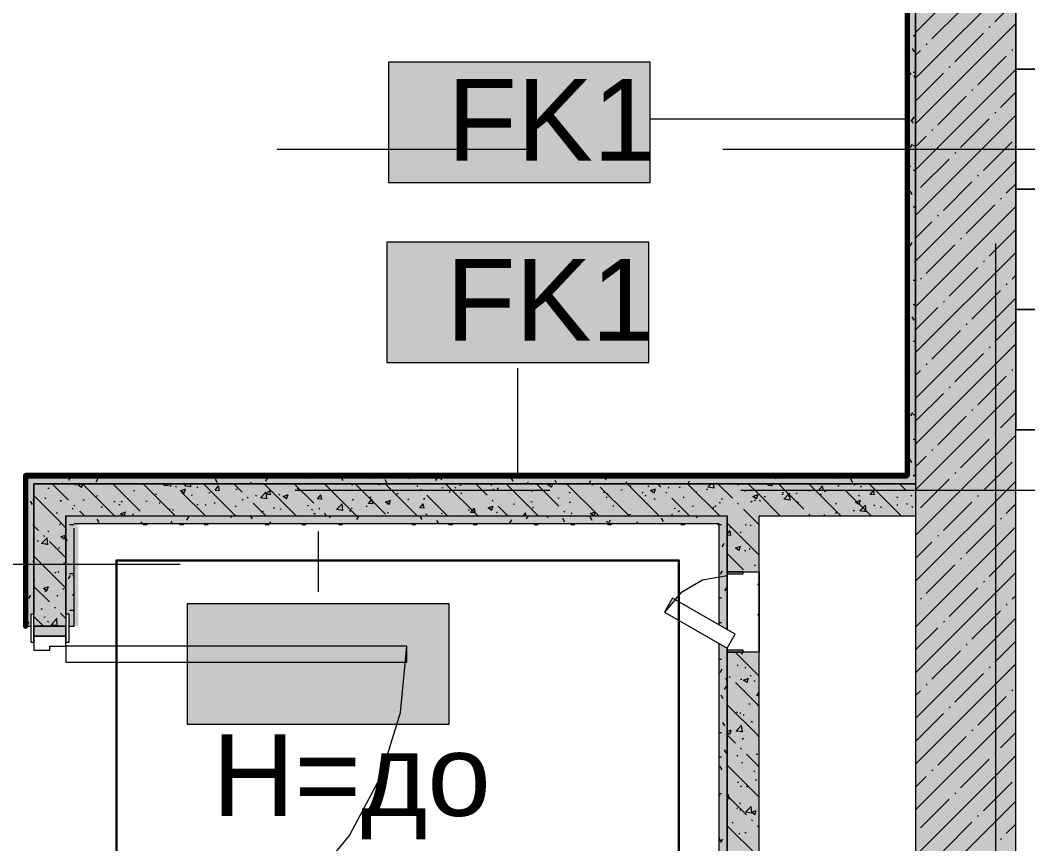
# Model space of a CAD drawing. Header units: millimetres. Extents: x -3817 to 677485, y -22715 to 103890.
# Drawn here: x 414206 to 416718, y 22337 to 24391 of the extents above; entities that cross this region are included whole.
import ezdxf

# ---------------------------------------------------------------- set-up
doc = ezdxf.new("R2010")
doc.units = ezdxf.units.MM
doc.layers.add('PDF _Геометрия', color=7, linetype='Continuous', true_color=0x1d1d1d)
doc.layers.add('PDF _Сплошная заливка', color=7, linetype='Continuous', true_color=0xffffff)
doc.layers.add('PDF _Текст', color=7, linetype='Continuous')
doc.styles.add('PDF GOST-Common', font='arial.ttf')

msp = doc.modelspace()

# ---------------------------------------------------------------- hatches: boundary and pattern name
at = {"layer": 'PDF _Сплошная заливка', "transparency": 33554559}
for points in [[(416418.6, 23254.8), (416438.6, 23254.8), (416438.6, 25019), (416418.6, 25019), (416418.6, 23255.8)], [(416044.9, 23234.8), (416043.9, 23254.8), (414240.4, 23254.8), (414240.4, 23234.8), (415734.5, 23234.8)], [(416438.6, 23234.8), (416438.6, 23254.8), (416044.9, 23254.8), (416044.9, 23234.8), (416380.9, 23234.8)], [(415948.6, 23154.8), (416044.9, 23154.8), (416044.9, 23234.8), (414240.4, 23234.8), (414240.4, 23154.8), (415734.5, 23154.8)], [(415948.6, 23134.8), (415948.6, 23154.8), (414340.4, 23154.8), (414340.4, 23134.8), (415734.5, 23134.8)]]:
    msp.add_hatch(color=256, dxfattribs=at).paths.add_polyline_path(points)
h = msp.add_hatch(color=256, dxfattribs=at)
h.paths.add_polyline_path([(414240.4, 19209), (414240.4, 20369.4), (414232.4, 20369.4), (414232.4, 20399.4), (414220.4, 20399.4), (414220.4, 19209)], flags=0)
h.paths.add_polyline_path([(414220.4, 21349.4), (414232.4, 21349.4), (414232.4, 21379.4), (414240.4, 21379.4), (414239.3, 21899.8), (414232.4, 21899.8), (414232.4, 21929.8), (414220.4, 21929.8), (414220.4, 21379.4)], flags=0)
h.paths.add_polyline_path([(414232.4, 22879.8), (414232.4, 22909.8), (414240.4, 22909.8), (414240.4, 23254.8), (414220.4, 23254.8), (414220.4, 22879.8)], flags=0)
h = msp.add_hatch(color=256, dxfattribs=at)
h.paths.add_polyline_path([(414240.4, 19189), (414320.4, 19189), (414320.4, 20399.4), (414240.4, 20399.4), (414240.4, 19209)], flags=0)
h.paths.add_polyline_path([(414240.4, 21349.4), (414320.4, 21349.4), (414320.4, 21929.8), (414240.4, 21929.8), (414240.4, 21379.4)], flags=0)
h.paths.add_polyline_path([(414320.4, 22879.8), (414320.4, 23154.8), (414240.4, 23154.8), (414240.4, 22879.8)], flags=0)
h = msp.add_hatch(color=256, dxfattribs=at)
h.paths.add_polyline_path([(414320.4, 21609), (414340.4, 21609), (414340.4, 21929.8), (414328.4, 21929.8), (414328.4, 21899.8), (414320.4, 21899.8)], flags=0)
h.paths.add_polyline_path([(414328.4, 22879.8), (414340.4, 22879.8), (414340.4, 23154.8), (414320.4, 23154.8), (414320.4, 22909.8), (414328.4, 22909.8)], flags=0)
h = msp.add_hatch(color=256, dxfattribs=at)
h.paths.add_polyline_path([(415948.6, 21629), (415968.6, 21629), (415968, 22825.2), (415948.6, 22836.4), (415948.6, 21640)], flags=0)
h.paths.add_polyline_path([(415968.6, 22871), (415968.6, 23154.8), (415948.6, 23154.8), (415948.6, 22882.6), (415965, 22873.1)], flags=0)
h = msp.add_hatch(color=256, dxfattribs=at)
h.paths.add_polyline_path([(415968.6, 18078), (416048.6, 18078), (416048.6, 18969), (415968.6, 18969), (415968.6, 18485.2)], flags=0)
h.paths.add_polyline_path([(416044.9, 19189), (416048.6, 19189), (416048.6, 23154.8), (416044.9, 23154.8), (416044.9, 19528.7)], flags=0)
h = msp.add_hatch(color=256, dxfattribs=at)
h.paths.add_polyline_path([(416041.1, 19189), (416044.9, 19189), (416044.9, 22814.8), (415968.6, 22814.8), (415968.6, 19849), (416008.6, 19849), (416008.6, 19844), (415968.6, 19844), (415968.6, 19405.2), (415988.6, 19393.6), (415968.6, 19359), (415968.6, 19354), (416008.6, 19354), (416008.6, 19349), (415968.6, 19349), (415968.6, 19189)], flags=0)
h.paths.add_polyline_path([(415968.6, 23014.8), (416044.9, 23014.8), (416044.9, 23154.8), (415968.6, 23154.8)], flags=0)

# ---------------------------------------------------------------- linework, layer by layer
at = {"layer": 'PDF _Геометрия', "color": 9, "lineweight": 9, "true_color": 0xc0c0c0}
for points in [[(420088.6, 28769), (420088.6, 23319), (420088.6, 23069), (420088.6, 19769), (416688.6, 19769), (416688.6, 28769)], [(416044.9, 23234.8), (414240.4, 23234.8), (414240.4, 23154.8), (414240.4, 23234.8), (416044.9, 23234.8), (416438.6, 23234.8)], [(415968.6, 23154.8), (415968.6, 22871), (415968.6, 23014.8)], [(416048.6, 19189), (416048.6, 23154.8), (416438.6, 23154.8), (416438.6, 19189)]]:
    msp.add_lwpolyline(points, close=True, dxfattribs=at)
at = {"layer": 'PDF _Геометрия', "color": 231, "lineweight": 70, "true_color": 0xff80c0}
msp.add_lwpolyline([(412268.6, 20389), (412269.6, 20389), (412269.6, 20409), (412269.6, 25328), (416037.6, 25328), (416037.6, 24999), (416037.6, 24998), (416417.6, 24998), (416417.6, 23255.8), (416044.9, 23255.8), (414220.4, 23255.8), (414219.4, 23255.8), (414219.4, 22879.8), (414220.4, 22879.8), (414220.4, 23254.8), (416044.9, 23254.8), (416418.6, 23254.8)], dxfattribs=at)
at = {"layer": 'PDF _Геометрия', "color": 231, "lineweight": 9, "true_color": 0xff80c0}
msp.add_lwpolyline([(416418.6, 23254.8), (416418.6, 23255.8), (416418.6, 24998), (416418.6, 24999), (416405.6, 24999), (416058.6, 24999)], dxfattribs=at)
at = {"layer": 'PDF _Геометрия', "color": 7, "lineweight": 9}
for points in [[(416418.6, 24998), (416418.6, 23255.8)], [(416438.6, 23254.8), (416438.6, 25019), (416438.6, 23254.8), (416438.6, 23234.8), (416438.6, 23154.8)], [(416418.1, 24143.8), (415777.2, 24143.8)], [(415447, 23255.3), (415447, 23523)], [(414320.4, 23154.8), (414320.4, 22909.8), (414320.4, 23154.8), (414340.4, 23154.8), (415948.6, 23154.8), (415968.6, 23154.8)], [(414340.4, 23154.8), (415948.6, 23154.8)], [(414948.8, 23116), (414948.8, 22965.1)], [(414605.2, 23033.1), (413873.6, 23033.1)], [(415968.6, 21629), (415968.6, 22814.8), (415968.6, 21629), (415968.6, 21609)]]:
    msp.add_lwpolyline(points, dxfattribs=at)
at = {"layer": 'PDF _Геометрия', "lineweight": 9}
for points in [[(416438.6, 24360.2), (416688.6, 24610.2)], [(416438.6, 24246.1), (416688.6, 24496.1)], [(416636.2, 24386.7), (416688.6, 24439.1)], [(416479.4, 24343.9), (416550.7, 24415.2)], [(416438.6, 24132.1), (416688.6, 24382.1)], [(416622, 24372.5), (416624.3, 24374.8)], [(416536.4, 24286.9), (416607.7, 24358.2)], [(416465.2, 24329.7), (416467.5, 24332.1)], [(416438.6, 24303.2), (416450.9, 24315.4)], [(416593.5, 24229.9), (416664.7, 24301.2)], [(416679, 24315.4), (416681.4, 24317.8)], [(416522.2, 24272.7), (416524.5, 24275)], [(416438.6, 24018), (416688.6, 24268)], [(416438.6, 24189.1), (416507.9, 24258.4)], [(416493.7, 24130.1), (416564.9, 24201.4)], [(416579.2, 24215.6), (416581.6, 24218)], [(416650.5, 24172.9), (416688.6, 24211)], [(416438.6, 23904), (416688.6, 24154)], [(416550.7, 24073.1), (416622, 24144.4)], [(416636.2, 24158.6), (416638.6, 24161)], [(416479.4, 24115.8), (416481.8, 24118.2)], [(416438.6, 24075.1), (416465.2, 24101.6)], [(416607.7, 24016), (416679, 24087.3)], [(416450.9, 23973.3), (416522.2, 24044.6)], [(416536.4, 24058.8), (416538.8, 24061.2)], [(416438.6, 23789.9), (416688.6, 24039.9)], [(416593.5, 24001.8), (416595.8, 24004.2)], [(416507.9, 23916.3), (416579.2, 23987.5)], [(416664.7, 23959), (416688.6, 23982.9)], [(416438.6, 23961), (416439, 23961.4)], [(416650.5, 23944.8), (416652.9, 23947.1)], [(416438.6, 23675.9), (416688.6, 23925.9)], [(416564.9, 23859.2), (416636.2, 23930.5)], [(416493.7, 23902), (416496, 23904.4)], [(416438.6, 23847), (416479.4, 23887.7)], [(416622, 23802.2), (416688.6, 23868.9)], [(416550.7, 23845), (416553.1, 23847.3)], [(416465.2, 23759.4), (416536.4, 23830.7)], [(416438.6, 23561.8), (416688.6, 23811.8)], [(416522.2, 23702.4), (416593.5, 23773.7)], [(416607.7, 23787.9), (416610.1, 23790.3)], [(416450.9, 23745.2), (416453.3, 23747.6)], [(416679, 23745.2), (416688.6, 23754.8)], [(416579.2, 23645.4), (416650.5, 23716.7)], [(416664.7, 23730.9), (416667.1, 23733.3)], [(416438.6, 23447.8), (416688.6, 23697.8)], [(416438.6, 23618.9), (416493.7, 23673.9)], [(416507.9, 23688.2), (416510.3, 23690.5)], [(416636.2, 23588.4), (416688.6, 23640.8)], [(416479.4, 23545.6), (416550.7, 23616.9)], [(416564.9, 23631.1), (416567.3, 23633.5)], [(416438.6, 23333.7), (416688.6, 23583.7)], [(416622, 23574.1), (416624.3, 23576.5)], [(416536.4, 23488.6), (416607.7, 23559.8)], [(416438.6, 23504.8), (416450.9, 23517.1)], [(416465.2, 23531.3), (416467.5, 23533.7)], [(416679, 23517.1), (416681.4, 23519.5)], [(416593.5, 23431.5), (416664.7, 23502.8)], [(416438.6, 23219.7), (416688.6, 23469.7)], [(416522.2, 23474.3), (416524.5, 23476.7)], [(416438.6, 23390.8), (416507.9, 23460.1)], [(416579.2, 23417.3), (416581.6, 23419.7)], [(416493.7, 23331.7), (416564.9, 23403)], [(416650.5, 23374.5), (416688.6, 23412.7)], [(416438.6, 23105.6), (416688.6, 23355.6)], [(416550.7, 23274.7), (416622, 23346)], [(416636.2, 23360.3), (416638.6, 23362.6)], [(416479.4, 23317.5), (416481.8, 23319.9)], [(416438.6, 23276.7), (416465.2, 23303.2)], [(416607.7, 23217.7), (416679, 23289)], [(416438.6, 22991.6), (416688.6, 23241.6)], [(416450.9, 23174.9), (416522.2, 23246.2)], [(416536.4, 23260.5), (416538.8, 23262.8)], [(416507.9, 23117.9), (416579.2, 23189.2)], [(416593.5, 23203.4), (416595.8, 23205.8)], [(416664.7, 23160.7), (416688.6, 23184.6)], [(416438.6, 23162.7), (416439, 23163)], [(416650.5, 23146.4), (416652.9, 23148.8)], [(416438.6, 22877.5), (416688.6, 23127.5)], [(416564.9, 23060.9), (416636.2, 23132.2)], [(416438.6, 23048.6), (416479.4, 23089.4)], [(416493.7, 23103.7), (416496, 23106)], [(416622, 23003.9), (416688.6, 23070.5)], [(416550.7, 23046.6), (416553.1, 23049)], [(416438.6, 22763.5), (416688.6, 23013.5)], [(416465.2, 22961.1), (416536.4, 23032.4)], [(416607.7, 22989.6), (416610.1, 22992)], [(416522.2, 22904.1), (416593.5, 22975.3)], [(416450.9, 22946.8), (416453.3, 22949.2)], [(416679, 22946.8), (416688.6, 22956.5)], [(416579.2, 22847), (416650.5, 22918.3)], [(416664.7, 22932.6), (416667.1, 22934.9)], [(416438.6, 22649.5), (416688.6, 22899.5)], [(416507.9, 22889.8), (416510.3, 22892.2)], [(416438.6, 22820.5), (416493.7, 22875.6)], [(416636.2, 22790), (416688.6, 22842.4)], [(416479.4, 22747.2), (416550.7, 22818.5)], [(416564.9, 22832.8), (416567.3, 22835.2)], [(416438.6, 22535.4), (416688.6, 22785.4)], [(416536.4, 22690.2), (416607.7, 22761.5)], [(416622, 22775.8), (416624.3, 22778.1)], [(416438.6, 22706.5), (416450.9, 22718.7)], [(416465.2, 22733), (416467.5, 22735.4)], [(416679, 22718.7), (416681.4, 22721.1)], [(416593.5, 22633.2), (416664.7, 22704.5)], [(416438.6, 22421.4), (416688.6, 22671.4)], [(416438.6, 22592.4), (416507.9, 22661.7)], [(416522.2, 22676), (416524.5, 22678.3)], [(416579.2, 22618.9), (416581.6, 22621.3)], [(416650.5, 22576.2), (416688.6, 22614.3)], [(416493.7, 22533.4), (416564.9, 22604.7)], [(416636.2, 22561.9), (416638.6, 22564.3)], [(416438.6, 22307.3), (416688.6, 22557.3)], [(416550.7, 22476.4), (416622, 22547.7)], [(416479.4, 22519.1), (416481.8, 22521.5)], [(416438.6, 22478.4), (416465.2, 22504.9)], [(416607.7, 22419.4), (416679, 22490.6)], [(416536.4, 22462.1), (416538.8, 22464.5)], [(416438.6, 22193.3), (416688.6, 22443.3)], [(416450.9, 22376.6), (416522.2, 22447.9)], [(416507.9, 22319.6), (416579.2, 22390.8)], [(416593.5, 22405.1), (416595.8, 22407.5)], [(416664.7, 22362.3), (416688.6, 22386.2)], [(416438.6, 22364.3), (416439, 22364.7)], [(416650.5, 22348.1), (416652.9, 22350.4)]]:
    msp.add_lwpolyline(points, dxfattribs=at)
at = {"layer": 'PDF _Геометрия', "color": 253, "lineweight": 9, "true_color": 0xaaaaaa}
for points in [[(416688.6, 24569), (416688.6, 24269), (416688.6, 23969), (416763.6, 23969), (416688.6, 23969), (416688.6, 23669), (416688.6, 23369), (416763.6, 23369), (416688.6, 23369)], [(414846.5, 24069), (415481.5, 24069)], [(415957.7, 24069), (418018.6, 24069), (420518.6, 24069)], [(416638.6, 19067.2), (416638.6, 21334.1), (416638.6, 23834.1)], [(414891.5, 23219), (415526.5, 23219)], [(416002.7, 23219), (417590.2, 23219)], [(415968.6, 23004.8), (415907.1, 22994), (415852.9, 22962.7), (415812.8, 22914.8)], [(414320.4, 21979.8), (414486.2, 21996.2), (414645.6, 22044.5), (414792.6, 22123.1), (414921.4, 22228.8), (415027.1, 22357.6), (415105.6, 22504.6), (415154, 22664), (415170.4, 22829.8)]]:
    msp.add_lwpolyline(points, dxfattribs=at)
at = {"layer": 'PDF _Геометрия', "color": 253, "lineweight": 9, "true_color": 0x9b9b9b}
for points in [[(416432.6, 24352.3), (416438.6, 24352.3)], [(416435.9, 24311.5), (416430.9, 24320.2)], [(416426.9, 24259.5), (416421.8, 24250.8)], [(416432.6, 24260.8), (416438.6, 24260.8)], [(416438.6, 24245.9), (416435, 24252.2)], [(416434, 24149.9), (416428.9, 24141.2)], [(416432.9, 24133.8), (416427.9, 24142.5)], [(416421.8, 24092.2), (416418.6, 24097.6)], [(416429.9, 24081.8), (416424.8, 24073.1)], [(416432.6, 24078), (416438.6, 24078)], [(416425.9, 24024.2), (416420.8, 24032.9)], [(416438.6, 24036.1), (416436, 24031.5)], [(416432.6, 24017), (416438.6, 24017)], [(416429.9, 23956.1), (416424.9, 23964.8)], [(416432.6, 23925.6), (416438.6, 23925.6)], [(416418.8, 23914.5), (416418.6, 23914.7)], [(416428.8, 23836.1), (416423.7, 23827.4)], [(416438.6, 23792.2), (416434.9, 23785.8)], [(416432.6, 23742.7), (416438.6, 23742.7)], [(416432.6, 23681.7), (416438.6, 23681.7)], [(416435.1, 23642.4), (416430.1, 23651.1)], [(416432.6, 23590.3), (416438.6, 23590.3)], [(416423.6, 23522.3), (416418.6, 23513.7)], [(416438.6, 23514.3), (416438.3, 23515)], [(416419.5, 23454.3), (416418.6, 23452.8)], [(416421, 23423), (416418.6, 23427.1)], [(416430.7, 23412.7), (416425.6, 23404)], [(416432.6, 23407.4), (416438.6, 23407.4)], [(416432.6, 23346.4), (416438.6, 23346.4)], [(416429.1, 23287), (416424.1, 23295.7)], [(414232.8, 23250.7), (414230.4, 23254.8)], [(414331.7, 23251.9), (414326.7, 23243.2)], [(414329.5, 23255), (414339.6, 23255)], [(414399.7, 23247.8), (414394.7, 23239.1)], [(414421, 23255), (414431, 23255)], [(414481.9, 23255), (414492, 23255)], [(414615, 23254.8), (414614.1, 23253.2)], [(414634.3, 23255), (414644.4, 23255)], [(414656.2, 23248.8), (414652.7, 23254.8)], [(414697.8, 23237.7), (414692.8, 23246.4)], [(414725.8, 23255), (414735.8, 23255)], [(414817.2, 23255), (414827.3, 23255)], [(414823.2, 23249.7), (414818.2, 23241)], [(414861.3, 23254.8), (414859.8, 23252.1)], [(414931.7, 23254.8), (414927.8, 23248.1)], [(414970, 23254), (414969.5, 23254.8)], [(415000.1, 23255), (415010.1, 23255)], [(415011.6, 23242.8), (415006.6, 23251.5)], [(415079.6, 23246.9), (415075.1, 23254.8)], [(415091.5, 23255), (415101.6, 23255)], [(415121.3, 23235.8), (415116.2, 23244.5)], [(415152.5, 23255), (415162.5, 23255)], [(415178.1, 23254.8), (415173.6, 23247)], [(415246.6, 23251.6), (415241.6, 23242.9)], [(415257.3, 23243.9), (415252.3, 23252.6)], [(415304.9, 23255), (415314.9, 23255)], [(415396.3, 23255), (415406.4, 23255)], [(415435, 23240.9), (415430, 23249.7)], [(415487.8, 23255), (415497.8, 23255)], [(415544.2, 23234.8), (415539.7, 23242.6)], [(415628.4, 23242.3), (415624.1, 23234.8)], [(415670.1, 23253.5), (415665, 23244.8)], [(415670.6, 23255), (415680.7, 23255)], [(415720.1, 23234.8), (415717.4, 23239.6)], [(415762.1, 23255), (415772.1, 23255)], [(415776.4, 23254.8), (415774.7, 23251.8)], [(415816.8, 23250.2), (415814.2, 23254.8)], [(415823, 23255), (415833.1, 23255)], [(415874.2, 23241.2), (415870.5, 23234.8)], [(415975.4, 23255), (415985.5, 23255)], [(416022.8, 23254.8), (416020.4, 23250.8)], [(416066.9, 23255), (416076.9, 23255)], [(416093.2, 23254.8), (416088.5, 23246.7)], [(416158.3, 23255), (416168.4, 23255)], [(416240.3, 23248.3), (416236.5, 23254.8)], [(416281.9, 23237.1), (416276.9, 23245.9)], [(416341.2, 23255), (416351.3, 23255)], [(414312.3, 23234.8), (414311, 23237.1)], [(414781.5, 23238.5), (414779.4, 23234.8)], [(415027.3, 23237.4), (415025.8, 23234.8)], [(415473.8, 23234.8), (415471.6, 23238.5)], [(415896.1, 23234.8), (415895.1, 23236.6)], [(415942.2, 23237.1), (415940.9, 23234.8)], [(416187.9, 23236.1), (416187.2, 23234.8)], [(414236.8, 23182.7), (414231.8, 23191.4)], [(414238.1, 23194), (414240.4, 23194)], [(414225.7, 23141), (414220.7, 23149.8)], [(414403.4, 23138.1), (414398.4, 23146.8)], [(414510.8, 23134.8), (414508, 23139.7)], [(414584.5, 23141.1), (414580.9, 23134.8)], [(414626.2, 23152.3), (414621.1, 23143.6)], [(414662.8, 23154.8), (414662.8, 23154.7)], [(414733.2, 23154.8), (414730.8, 23150.6)], [(414785.2, 23147.3), (414780.8, 23154.8)], [(414830.3, 23140), (414827.3, 23134.8)], [(414979.6, 23154.8), (414976.5, 23149.5)], [(415049.6, 23154.2), (415044.6, 23145.5)], [(415099, 23152.5), (415097.6, 23154.8)], [(415208.6, 23145.4), (415203.6, 23154.1)], [(415249.9, 23134.8), (415245.2, 23143)], [(415344.7, 23153.6), (415344, 23154.8)], [(415431.4, 23144.9), (415426.4, 23136.2)], [(415472.3, 23154.8), (415468, 23147.4)], [(415522.4, 23150.6), (415519.9, 23154.8)], [(415564, 23139.4), (415559, 23148.1)], [(415577.9, 23154.8), (415577.7, 23154.4)], [(415632.1, 23143.5), (415627, 23152.2)], [(415672.3, 23134.8), (415668.7, 23141.1)], [(415677.1, 23143.8), (415672.1, 23135.1)], [(415745.2, 23139.7), (415742.3, 23134.8)], [(415809.8, 23140.5), (415804.7, 23149.2)], [(415824.3, 23154.8), (415823.4, 23153.3)], [(415894.7, 23154.8), (415891.4, 23149.2)], [(414238.1, 23133.1), (414240.4, 23133.1)], [(414329.5, 23133.1), (414339.6, 23133.1)], [(414440.4, 23134.8), (414440, 23135.6)], [(414512.4, 23133.1), (414522.5, 23133.1)], [(414603.8, 23133.1), (414613.9, 23133.1)], [(414664.8, 23133.1), (414674.9, 23133.1)], [(414686.8, 23134.8), (414685.7, 23136.7)], [(414817.2, 23133.1), (414827.3, 23133.1)], [(414898.3, 23135.9), (414897.7, 23134.8)], [(414908.6, 23133.1), (414918.7, 23133.1)], [(415000.1, 23133.1), (415010.1, 23133.1)], [(415144, 23134.8), (415144, 23134.8)], [(415183, 23133.1), (415193, 23133.1)], [(415274.4, 23133.1), (415284.5, 23133.1)], [(415335.4, 23133.1), (415345.4, 23133.1)], [(415487.8, 23133.1), (415497.8, 23133.1)], [(415579.2, 23133.1), (415589.3, 23133.1)], [(415670.6, 23133.1), (415680.7, 23133.1)], [(415853.5, 23133.1), (415863.6, 23133.1)], [(415945, 23133.1), (415948.6, 23133.1), (415955, 23133.1)], [(414324.2, 23092.3), (414320.4, 23099)], [(414225, 23067.1), (414220.4, 23059)], [(415949.9, 23080.7), (415948.6, 23082.9)], [(415960.4, 23085.8), (415955.4, 23077.1)], [(414238.1, 23041.6), (414240.4, 23041.6)], [(415956.3, 23017.8), (415951.3, 23009.1)], [(414330.6, 23006.1), (414325.6, 22997.4)], [(414329.5, 23011.2), (414339.6, 23011.2)], [(414340.4, 23003.4), (414338.5, 23006.6)], [(414222.7, 22963.3), (414220.4, 22967.4)], [(415967.5, 22976.2), (415962.5, 22967.5)], [(414232.1, 22957.4), (414227.1, 22948.7)], [(414340.4, 22962), (414336.7, 22955.8)], [(415948.6, 22950.2), (415955, 22950.2)], [(414329.5, 22919.7), (414339.6, 22919.7)], [(415968.6, 22926.3), (415968.3, 22926.9)], [(414228, 22889.4), (414223, 22880.7)], [(415948.6, 22889.2), (415955, 22889.2)], [(415948.6, 22797.8), (415955, 22797.8)], [(415955.2, 22772.1), (415950.2, 22763.4)], [(415968.6, 22743.4), (415965.3, 22749.2)], [(415966.4, 22730.4), (415961.4, 22721.7)], [(415959.2, 22698.9), (415954.2, 22707.6)], [(415963.3, 22630.8), (415958.2, 22639.5)], [(415948.6, 22614.9), (415955, 22614.9)], [(415967.3, 22562.8), (415962.3, 22571.5)], [(415948.6, 22554), (415955, 22554)], [(415956.2, 22521.2), (415951.2, 22529.9)], [(415948.6, 22462.5), (415955, 22462.5)], [(415950.1, 22458.3), (415948.6, 22455.8)], [(415949.1, 22411.5), (415948.6, 22412.3)], [(415953.2, 22343.5), (415948.6, 22351.4)], [(415957.1, 22348.6), (415952.1, 22339.9)]]:
    msp.add_lwpolyline(points, dxfattribs=at)
at = {"layer": 'PDF _Геометрия', "color": 7, "lineweight": 9}
for points in [[(415777.2, 24285.7), (415124.1, 24285.7), (415124.1, 23985.7), (415777.2, 23985.7)], [(415773.6, 23836.9), (415120.5, 23836.9), (415120.5, 23536.9), (415773.6, 23536.9)], [(414240.4, 23154.8), (414240.4, 22909.8)], [(415275.4, 22935), (414622.2, 22935), (414622.2, 22635), (415275.4, 22635)]]:
    msp.add_lwpolyline(points, close=True, dxfattribs=at)
at = {"layer": 'PDF _Геометрия', "color": 253, "lineweight": 9, "true_color": 0xaaaaaa}
for points in [[(416763.6, 24269), (416688.6, 24269)], [(416763.6, 23669), (416688.6, 23669)]]:
    msp.add_lwpolyline(points, close=True, dxfattribs=at)
at = {"layer": 'PDF _Геометрия', "color": 9, "lineweight": 9, "true_color": 0xc0c0c0}
for points in [[(416418.6, 23254.8), (416044.9, 23254.8), (414240.4, 23254.8), (414220.4, 23254.8), (414220.4, 22879.8), (414232.4, 22879.8)], [(414328.4, 22879.8), (414340.4, 22879.8), (414340.4, 23123.8)], [(415948.6, 22882.6), (415948.6, 23134.8), (414340.4, 23134.8)], [(415968.6, 23014.8), (416044.9, 23014.8)], [(416048.6, 23014.8), (416048.6, 22814.8)], [(414240.4, 22879.8), (414320.4, 22879.8)], [(415948.6, 21640), (415948.6, 22836.4)], [(416044.9, 22814.8), (415968.6, 22814.8), (415968.6, 22824.8), (415968.6, 22814.8)]]:
    msp.add_lwpolyline(points, dxfattribs=at)
at = {"layer": 'PDF _Геометрия', "color": 253, "lineweight": 9, "true_color": 0x9b9b9b}
msp.add_lwpolyline([(416438.6, 23255), (416432.6, 23255)], close=True, dxfattribs=at)
at = {"layer": 'PDF _Геометрия', "color": 252, "lineweight": 9, "true_color": 0x878787}
for points in [[(414275.1, 23223.5), (414278.5, 23223.9)], [(414327.1, 23193.9), (414286.2, 23234.8)], [(414342.5, 23232.3), (414345.8, 23232.8)], [(414359.4, 23225.6), (414350.6, 23231.5), (414359.2, 23234.8)], [(414359.4, 23225.5), (414362.6, 23234.8)], [(414441.6, 23154.8), (414361.6, 23234.8)], [(414505.7, 23166.3), (414437.1, 23234.8)], [(414488.5, 23216.5), (414491.1, 23218.6)], [(414592.5, 23154.8), (414512.5, 23234.8)], [(414575.3, 23229.4), (414564.7, 23230.4), (414568.5, 23234.8)], [(414575.4, 23229.4), (414574.4, 23234.8)], [(414579.7, 23229), (414582.4, 23231.1)], [(414596.2, 23226.6), (414593.7, 23229.2)], [(414615, 23211.3), (414606.1, 23217.3), (414618.6, 23222.1)], [(414668, 23154.8), (414608.8, 23214.1)], [(414615, 23211.2), (414618.6, 23222)], [(414631.4, 23227), (414615.6, 23229.5), (414620.7, 23234.8)], [(414631.4, 23227), (414630.5, 23234.8)], [(414647, 23227.4), (414649.5, 23225.1)], [(414743.4, 23154.8), (414663.4, 23234.8)], [(414692.3, 23219.2), (414700.8, 23229.4)], [(414692.3, 23219.2), (414702.9, 23218.3)], [(414702.9, 23218.2), (414700.8, 23229.4)], [(414759.6, 23214.1), (414738.8, 23234.8)], [(414744, 23221.2), (414747.3, 23221.7)], [(414821.1, 23197.6), (414805.3, 23200), (414819.2, 23214.5)], [(414894.2, 23154.8), (414814.2, 23234.8)], [(414821.2, 23197.5), (414819.2, 23214.4)], [(414830.4, 23207.1), (414819.8, 23208.1), (414828.4, 23218.3)], [(414830.4, 23207.1), (414828.4, 23218.2)], [(414938.2, 23186.4), (414889.7, 23234.8)], [(414897, 23223.9), (414899.4, 23221.7)], [(414940.8, 23218.5), (414943.5, 23220.5)], [(415045.1, 23154.8), (414965.1, 23234.8)], [(415033.2, 23231.8), (415035.8, 23233.8)], [(415116.7, 23158.7), (415041.2, 23234.2)], [(415099.9, 23234.2), (415102.7, 23232.4)], [(415196, 23154.8), (415116, 23234.8)], [(415192.1, 23234.2), (415191.5, 23234.8)], [(415194.8, 23230.2), (415197.6, 23228.4)], [(415207.2, 23219.1), (415204.7, 23221.6)], [(415257.8, 23224.9), (415261.1, 23225.3)], [(415346.8, 23154.8), (415266.8, 23234.8)], [(415275.9, 23215.1), (415278.4, 23212.9)], [(415289.7, 23226.2), (415292.5, 23224.4)], [(415302.3, 23230.8), (415305.6, 23231.2)], [(415370.6, 23206.5), (415342.3, 23234.8)], [(415379.6, 23232.9), (415382.1, 23230.6)], [(415384.6, 23222.2), (415387.4, 23220.4)], [(415395.8, 23222.4), (415398.4, 23224.4)], [(415497.7, 23154.8), (415417.7, 23234.8)], [(415479.5, 23218.2), (415482.4, 23216.4)], [(415485.6, 23233.7), (415487, 23234.8)], [(415549.2, 23178.9), (415493.2, 23234.8)], [(415530.9, 23225.9), (415522.1, 23231.9), (415529.7, 23234.8)], [(415530.9, 23225.9), (415533.9, 23234.8)], [(415648.6, 23154.8), (415568.6, 23234.8)], [(415574.4, 23214.2), (415577.3, 23212.4)], [(415631.9, 23234.1), (415634.7, 23232.3)], [(415724.1, 23154.8), (415652.3, 23226.6)], [(415659.3, 23213.8), (415662.6, 23214.2)], [(415703.8, 23219.6), (415707.1, 23220.1)], [(415799.4, 23154.8), (415719.4, 23234.8)], [(415726.8, 23230.1), (415729.6, 23228.3)], [(415756.8, 23211.8), (415759.5, 23213.8)], [(415771.1, 23228.5), (415774.5, 23228.9)], [(415786.4, 23211.7), (415777.6, 23217.7), (415790, 23222.4)], [(415786.4, 23211.6), (415790, 23222.4)], [(415803.1, 23226.6), (415794.9, 23234.8)], [(415818.2, 23211.5), (415815.7, 23214.1)], [(415821.7, 23226), (415824.5, 23224.2)], [(415849.2, 23225.1), (415851.9, 23227.2)], [(415950.3, 23154.8), (415870.3, 23234.8)], [(415890.7, 23215.8), (415893.2, 23213.6)], [(415916.6, 23222), (415919.4, 23220.2)], [(415936.1, 23223.6), (415920.3, 23226.1), (415928.7, 23234.8)], [(415936.1, 23223.6), (415934.8, 23234.8)], [(415981.7, 23199), (415945.8, 23234.8)], [(415994.4, 23233.6), (415996.9, 23231.4)], [(416011.5, 23218), (416014.3, 23216.2)], [(416101.2, 23154.8), (416044.9, 23211.2), (416021.2, 23234.8)], [(416081, 23229.3), (416070.4, 23230.2), (416074.3, 23234.8)], [(416081, 23229.2), (416080, 23234.8)], [(416160.2, 23171.3), (416096.7, 23234.8)], [(416106.4, 23214), (416109.3, 23212.2)], [(416252, 23154.8), (416172, 23234.8)], [(416172.6, 23217.4), (416176, 23217.8)], [(416208.6, 23218.1), (416197.9, 23219.1), (416206.5, 23229.3)], [(416208.6, 23218.1), (416206.5, 23229.2)], [(416211.8, 23215.7), (416214.4, 23217.7)], [(416244.4, 23230.2), (416246.9, 23227.9)], [(416250.7, 23231.7), (416248.2, 23234.2)], [(416327.5, 23154.8), (416263.3, 23219.1)], [(416284.9, 23232.2), (416288.2, 23232.6)], [(416301.6, 23227.1), (416304.2, 23229.1)], [(416402.9, 23154.8), (416322.9, 23234.8)], [(416336.1, 23207), (416325.5, 23207.9), (416334, 23218.1)], [(416336.1, 23206.9), (416334, 23218.1)], [(416414.1, 23219.1), (416398.4, 23234.8)], [(414320.4, 23125.2), (414290.8, 23154.8), (414240.4, 23205.2)], [(414267.7, 23199.8), (414270.5, 23198)], [(414306.3, 23191.8), (414309, 23193.8)], [(414362.6, 23195.8), (414365.4, 23194)], [(414396.1, 23203.2), (414398.8, 23205.2)], [(414439.6, 23191.8), (414442.1, 23189.5)], [(414457.5, 23191.8), (414460.4, 23190)], [(414519.8, 23191.7), (414523.2, 23192.1)], [(414543.3, 23209.6), (414545.8, 23207.3)], [(414632.1, 23206.5), (414635.5, 23206.9)], [(414676.6, 23212.4), (414680, 23212.8)], [(414689.6, 23188.3), (414692.1, 23186.1)], [(414759.7, 23194.6), (414762.4, 23196.6)], [(414774.7, 23199), (414772.2, 23201.5)], [(414793.3, 23206.1), (414795.7, 23203.9)], [(414851, 23207.1), (414853.7, 23209.1)], [(414870.5, 23197.1), (414861.6, 23203), (414874.1, 23207.8)], [(414870.5, 23197), (414874.1, 23207.8)], [(414957.9, 23196), (414947.3, 23196.9), (414955.9, 23207.1)], [(414958, 23195.9), (414955.9, 23207)], [(415033.6, 23195.4), (415037, 23195.8)], [(415085.5, 23184.8), (415074.8, 23185.7), (415083.4, 23196)], [(415078.2, 23201.2), (415081.5, 23201.7)], [(415085.5, 23184.7), (415083.4, 23195.9)], [(415126, 23182.8), (415117.2, 23188.8), (415129.6, 23193.6)], [(415126, 23182.8), (415129.6, 23193.5)], [(415145.5, 23210.1), (415148.8, 23210.5)], [(415172.3, 23197.3), (415174.7, 23195.1)], [(415212.1, 23196.5), (415214.8, 23198.5)], [(415271.5, 23154.8), (415219.8, 23206.5)], [(415304.5, 23209.8), (415307.1, 23211.9)], [(415385.7, 23191.4), (415383.2, 23193.9)], [(415479.7, 23190.1), (415483, 23190.6)], [(415547, 23199), (415550.3, 23199.4)], [(415575.7, 23187.9), (415578.4, 23189.9)], [(415667, 23200.4), (415669.7, 23202.4)], [(415669.4, 23210.2), (415672.2, 23208.4)], [(415764.3, 23206.2), (415767.1, 23204.4)], [(415787.1, 23198), (415789.5, 23195.8)], [(415874.9, 23154.8), (415830.8, 23199)], [(415859.2, 23202.2), (415862, 23200.4)], [(415954.1, 23198.2), (415956.9, 23196.4)], [(416028.1, 23189.8), (416030.8, 23191.9)], [(416042, 23197.5), (416033.1, 23203.4), (416044.9, 23207.9), (416045.6, 23208.2)], [(416037, 23194.6), (416039.5, 23192.3)], [(416042, 23197.4), (416044.9, 23206), (416045.6, 23208.1)], [(416049, 23194.1), (416051.8, 23192.3)], [(416060.8, 23202.7), (416064.1, 23203.1)], [(416105.3, 23208.5), (416108.6, 23209)], [(416125.9, 23194.2), (416110, 23196.7), (416123.9, 23211.1)], [(416120.5, 23203.2), (416123.1, 23205.2)], [(416125.9, 23194.2), (416123.9, 23211)], [(416140.7, 23212.4), (416143.2, 23210.1)], [(416143.9, 23190.1), (416146.8, 23188.3)], [(416201.3, 23210), (416204.2, 23208.2)], [(416297.5, 23183.2), (416288.6, 23189.2), (416301.1, 23194)], [(416296.3, 23206), (416299.1, 23204.2)], [(416297.5, 23183.2), (416301.1, 23193.9)], [(416391.2, 23202), (416394, 23200.2)], [(416429.2, 23204), (416426.7, 23206.5)], [(414335.9, 23174), (414338.4, 23171.7)], [(414342.2, 23178.9), (414339.7, 23181.4)], [(414366.2, 23154.8), (414354.8, 23166.3)], [(414408, 23177), (414411.3, 23177.4)], [(414452.5, 23182.8), (414455.8, 23183.3)], [(414464.3, 23154.8), (414456.7, 23159.9), (414469.2, 23164.7)], [(414465.9, 23154.8), (414469.2, 23164.6)], [(414552.4, 23187.8), (414555.3, 23186)], [(414577.6, 23169.8), (414580.2, 23171.9)], [(414585.9, 23170.5), (414588.4, 23168.3)], [(414647.4, 23183.8), (414650.2, 23182)], [(414667.4, 23181.2), (414670.1, 23183.3)], [(414742.3, 23179.8), (414745.1, 23178)], [(414818.8, 23154.8), (414787.3, 23186.4)], [(414809.5, 23165.9), (414812.8, 23166.3)], [(414837.2, 23175.8), (414840, 23174)], [(414854, 23171.7), (414857.3, 23172.2)], [(414921.4, 23180.6), (414924.7, 23181)], [(414932.1, 23171.8), (414934.9, 23170)], [(414953.2, 23171.3), (414950.7, 23173.8)], [(415010.9, 23168.2), (414995.1, 23170.6), (415008.9, 23185)], [(415010.9, 23168.1), (415008.9, 23185)], [(415027, 23167.8), (415029.8, 23166)], [(415031, 23172.6), (415033.7, 23174.6)], [(415068.6, 23179.5), (415071, 23177.3)], [(415121.9, 23163.7), (415124.8, 23161.9)], [(415122.3, 23185.1), (415125, 23187.2)], [(415213, 23173.7), (415202.4, 23174.6), (415210.9, 23184.8)], [(415213, 23173.6), (415211, 23184.7)], [(415322.9, 23169.5), (415326.2, 23169.9)], [(415340.5, 23162.5), (415329.9, 23163.4), (415338.5, 23173.6)], [(415340.5, 23162.4), (415338.5, 23173.6)], [(415381.5, 23168.6), (415372.7, 23174.6), (415385.1, 23179.3)], [(415381.5, 23168.5), (415385.1, 23179.3)], [(415393.6, 23163.2), (415396.3, 23165.2)], [(415422.3, 23154.8), (415398.3, 23178.9)], [(415435.1, 23184.3), (415438.5, 23184.7)], [(415483.4, 23174.6), (415486.1, 23176.6)], [(415564.3, 23163.8), (415561.7, 23166.3)], [(415636.3, 23154.8), (415628.2, 23160.3), (415640.6, 23165.1)], [(415637.2, 23154.8), (415640.7, 23165)], [(415683.4, 23180.2), (415685.8, 23178)], [(415836.6, 23173.2), (415840, 23173.6)], [(415847, 23165.9), (415849.7, 23168)], [(415881.2, 23179), (415884.5, 23179.5)], [(415933.3, 23176.8), (415935.8, 23174.5)], [(415938.3, 23178.4), (415941, 23180.5)], [(415948.5, 23187.9), (415951.8, 23188.3)], [(415996.7, 23183.9), (415994.2, 23186.4)], [(416048.6, 23132), (416044.9, 23135.8), (416025.8, 23154.8), (416009.3, 23171.3)], [(416238.8, 23186.1), (416241.7, 23184.3)], [(416282.7, 23167.9), (416286, 23168.4)], [(416299.4, 23167.9), (416302.1, 23169.9)], [(416315.6, 23164.8), (416299.8, 23167.2), (416313.6, 23181.7)], [(416312.3, 23168), (416314.8, 23165.7)], [(416315.6, 23164.7), (416313.7, 23181.6)], [(416333.7, 23182.1), (416336.6, 23180.3)], [(416350, 23176.8), (416353.3, 23177.2)], [(416391.8, 23181.2), (416394.4, 23183.2)], [(416416, 23185.8), (416418.5, 23183.5)], [(416428.7, 23178.1), (416431.5, 23176.3)], [(414295.7, 23162.2), (414299, 23162.6)], [(414486.3, 23157.3), (414489, 23159.4)], [(414938.7, 23159.3), (414941.3, 23161.3)], [(414964.9, 23161.7), (414967.3, 23159.5)], [(414969.7, 23154.8), (414965.8, 23158.7)], [(415197.9, 23154.8), (415198.7, 23155.6)], [(415198.8, 23154.8), (415198.7, 23155.6)], [(415211.6, 23154.8), (415214.3, 23155.2)], [(415216.8, 23159.7), (415219.7, 23157.9)], [(415255.5, 23160.6), (415258.8, 23161.1)], [(415311.8, 23155.7), (415313.1, 23154.8)], [(415459.6, 23154.8), (415466, 23162.5)], [(415467.4, 23154.8), (415466, 23162.4)], [(415579.7, 23162.4), (415582.1, 23160.2)], [(415724.4, 23158.4), (415727.7, 23158.8)], [(415829.7, 23159), (415832.1, 23156.7)], [(416175.3, 23156.2), (416172.8, 23158.7)], [(416209.6, 23156.5), (416212.3, 23158.5)], [(416238.2, 23162.1), (416241.5, 23162.5)], [(414251.7, 23118.5), (414240.4, 23129.9)], [(414274.8, 23117.1), (414277.3, 23114.9)], [(414304.1, 23132.6), (414306.8, 23134.7)], [(416048.6, 23056.5), (416044.9, 23060.3), (415968.6, 23136.5)], [(415968.6, 23108.9), (415976.1, 23117.9)], [(415976.1, 23127.7), (415979, 23125.9)], [(415978.2, 23106.6), (415976.1, 23117.8)], [(416001.2, 23114.6), (416003.7, 23112.3)], [(416014, 23132.5), (416017.3, 23133)], [(416026, 23130.6), (416028.6, 23132.7)], [(414248.9, 23092.1), (414252.3, 23092.5)], [(414275.4, 23083.3), (414259.6, 23085.7), (414273.5, 23100.1)], [(414266.8, 23103.4), (414264.3, 23105.9)], [(414275.5, 23083.2), (414273.5, 23100.1)], [(414320.4, 23049.9), (414279.4, 23090.9)], [(414316.2, 23096.6), (414307.3, 23102.6), (414319.8, 23107.4)], [(414316.2, 23096.6), (414319.8, 23107.3)], [(415968.6, 23107.5), (415978.2, 23106.7)], [(414270.6, 23085.1), (414273.4, 23083.3)], [(414302, 23073.4), (414304.6, 23075.5)], [(415968.6, 23062.6), (415970.6, 23062.9)], [(415998.7, 23068.5), (415989.8, 23074.5), (416002.3, 23079.3)], [(415998.7, 23068.5), (416002.3, 23079.2)], [(416011.7, 23068.3), (416015.1, 23068.7)], [(416023.8, 23071.5), (416026.5, 23073.5)], [(414320.4, 22974.4), (414240.4, 23054.4)], [(416009.3, 23020.5), (415968.6, 23061.1)], [(414240.4, 23035.9), (414241.5, 23034.9)], [(414292.6, 23014.6), (414295.4, 23012.8)], [(414299.8, 23014.2), (414302.5, 23016.3)], [(414314.5, 23036.7), (414317.8, 23037.2)], [(416036.4, 23032.8), (416039.3, 23031)], [(414242.1, 22995.4), (414240.4, 23004.9)], [(414240.4, 22995.6), (414242.1, 22995.4)], [(414279.4, 22940), (414240.4, 22979)], [(414272.9, 22967.7), (414264.1, 22973.7), (414276.5, 22978.4)], [(414267.7, 22966.6), (414271, 22967)], [(414272.9, 22967.6), (414276.5, 22978.4)], [(414312.2, 22972.5), (414315.5, 22972.9)], [(416048.6, 22981.1), (416044.9, 22984.9)], [(414297.7, 22955.1), (414300.3, 22957.1)], [(414258, 22923.7), (414260.8, 22921.9)], [(414294.4, 22924.9), (414291.9, 22927.4)], [(414320.4, 22899), (414307, 22912.3)], [(414264, 22879.8), (414240.4, 22903.5)], [(414265.4, 22902.3), (414268.7, 22902.8)], [(414274.3, 22892), (414276.8, 22889.7)], [(414299, 22880.6), (414283.2, 22883.1), (414297.1, 22897.5)], [(414295.5, 22899.9), (414298.3, 22898.1)], [(414295.5, 22895.9), (414298.2, 22897.9)], [(414299, 22880.6), (414297.1, 22897.5)], [(416048.6, 22905.6), (416044.9, 22909.4)], [(416048.6, 22754.8), (416044.9, 22758.6), (415988.6, 22814.8)], [(416004.3, 22811.4), (416007.6, 22811.9)], [(415993.4, 22783.3), (415995.9, 22781.1)], [(416013, 22775.5), (416015.7, 22777.5)], [(415976.6, 22751.4), (415974.1, 22753.9)], [(416048.6, 22679.4), (416044.9, 22683.2), (415989.2, 22738.8)], [(416002, 22747.2), (416005.3, 22747.6)], [(416018.3, 22739.1), (416009.5, 22745), (416021.9, 22749.8)], [(416018.3, 22739), (416021.9, 22749.8)], [(416026, 22757.2), (416028.8, 22755.4)], [(416036, 22744.3), (416038.5, 22742)], [(416010.8, 22716.3), (416013.5, 22718.4)], [(416048.6, 22705.8), (416044.9, 22706.1), (416041.6, 22706.4), (416044.9, 22710.4), (416048.6, 22714.9)], [(416022.6, 22685.9), (416025.9, 22686.3)], [(416048.6, 22603.9), (416044.9, 22607.7), (415968.6, 22683.9)], [(415991.4, 22666.3), (415994.2, 22664.5)], [(416000.2, 22664.3), (416002.7, 22662)], [(416008.7, 22657.1), (416011.3, 22659.2)], [(416028.8, 22642.4), (416031.7, 22640.6)], [(415968.6, 22617.1), (415978.6, 22620.9)], [(415968.6, 22614.5), (415975, 22610.2)], [(415975.1, 22610.1), (415978.7, 22620.8)], [(415975.8, 22615.8), (415979.1, 22616.2)], [(416006.8, 22615.8), (415991, 22618.2), (416004.9, 22632.6)], [(416006.8, 22615.7), (416004.9, 22632.6)], [(415989.2, 22588), (415968.6, 22608.5)], [(416006.5, 22597.9), (416009.2, 22600)], [(416004.3, 22572.9), (416001.8, 22575.4)], [(416048.6, 22528.5), (416044.9, 22532.3), (416016.9, 22560.3)], [(416041.3, 22560.4), (416044.7, 22560.9)], [(415992.9, 22558.2), (415995.3, 22555.9)], [(416004.3, 22538.8), (416007, 22540.8)], [(416048.6, 22453), (416044.9, 22456.8), (415968.6, 22533)], [(416035.5, 22519.1), (416037.9, 22516.9)], [(415994.6, 22490.3), (415997.9, 22490.7)], [(416039.1, 22496.2), (416042.4, 22496.6)], [(415968.6, 22456.4), (415971.9, 22460.3)], [(415974, 22449.1), (415971.9, 22460.2)], [(416002.2, 22479.6), (416004.8, 22481.6)], [(416016.3, 22481.1), (416019.1, 22479.3)], [(416016.9, 22409.4), (415968.6, 22457.7)], [(415968.6, 22449.6), (415974, 22449.2)], [(415999.7, 22439.1), (416002.1, 22436.9)], [(415992.3, 22426), (415995.6, 22426.5)], [(416000, 22420.4), (416002.7, 22422.4)], [(416030.4, 22413.1), (416014.6, 22415.6), (416028.4, 22430)], [(416030.4, 22413.1), (416028.4, 22430)], [(416037.9, 22409.6), (416029.1, 22415.6), (416041.5, 22420.4)], [(416037.9, 22409.6), (416041.5, 22420.3)], [(415980.9, 22390.7), (415983.7, 22388.9)], [(416031.9, 22394.3), (416029.4, 22396.9)], [(416048.6, 22302.2), (416044.9, 22306), (415968.6, 22382.2)], [(415997.9, 22361.2), (416000.5, 22363.2)], [(416012.9, 22364.8), (416016.2, 22365.2)], [(416048.6, 22377.7), (416044.9, 22381.4), (416044.5, 22381.8)]]:
    msp.add_lwpolyline(points, dxfattribs=at)
at = {"layer": 'PDF _Геометрия', "color": 231, "lineweight": 30, "true_color": 0xff80c0}
msp.add_lwpolyline([(415848.6, 21729), (415848.6, 23043.8), (414446, 23043.8), (414446, 21729)], close=True, dxfattribs=at)
at = {"layer": 'PDF _Геометрия', "color": 253, "lineweight": 13, "true_color": 0xaaaaaa}
for points in [[(416008.6, 23009.8), (416008.6, 23014.8), (415968.6, 23014.8), (415968.6, 23009.8)], [(415812.8, 22914.8), (415968.6, 22824.8), (415988.6, 22859.5), (415832.8, 22949.5)], [(414232.4, 22839.8), (414240.4, 22839.8), (414240.4, 22909.8), (414232.4, 22909.8)], [(414320.4, 22839.8), (414328.4, 22839.8), (414328.4, 22909.8), (414320.4, 22909.8)], [(414240.4, 22854.8), (414320.4, 22854.8), (414320.4, 22879.8), (414240.4, 22879.8)], [(414320.4, 22829.8), (414320.4, 22854.8), (414240.4, 22854.8), (414240.4, 22819.8), (414280.4, 22819.8), (414280.4, 22829.8)], [(414240.4, 22839.8), (414241.4, 22839.8), (414241.4, 22854.8), (414240.4, 22854.8)], [(414319.4, 22839.8), (414320.4, 22839.8), (414320.4, 22854.8), (414319.4, 22854.8)], [(415170.4, 22829.8), (414320.4, 22829.8), (414320.4, 22789.8), (415170.4, 22789.8)], [(416008.6, 22819.8), (415968.6, 22819.8), (415968.6, 22814.8), (416008.6, 22814.8)]]:
    msp.add_lwpolyline(points, close=True, dxfattribs=at)
at = {"layer": 'PDF _Сплошная заливка', "lineweight": 35, "transparency": 33554559}
for points in [[(416688.6, 19189), (416688.6, 29019), (416438.6, 19189), (416438.6, 29019)], [(416044.9, 23154.8), (416438.6, 23154.8), (416044.9, 23234.8), (416438.6, 23234.8)], [(416008.6, 23009.8), (416008.6, 23014.8), (415968.6, 23009.8), (415968.6, 23014.8)], [(414320.4, 22854.8), (414320.4, 22879.8), (414240.4, 22854.8), (414240.4, 22879.8)], [(416008.6, 22814.8), (416008.6, 22819.8), (415968.6, 22814.8), (415968.6, 22819.8)]]:
    msp.add_solid(points, dxfattribs=at)
at = {"layer": 'PDF _Сплошная заливка', "lineweight": 9, "transparency": 33554559}
for points in [[(415777.2, 24285.7), (415124.1, 24285.7), (415777.2, 23985.7), (415124.1, 23985.7)], [(415773.6, 23836.9), (415120.5, 23836.9), (415773.6, 23536.9), (415120.5, 23536.9)], [(415275.4, 22935), (414622.2, 22935), (415275.4, 22635), (414622.2, 22635)]]:
    msp.add_solid(points, dxfattribs=at)
at = {"layer": 'PDF _Сплошная заливка', "color": 254, "lineweight": 35, "true_color": 0xffb9dc, "transparency": 33554559}
for points in [[(416417.6, 23255.8), (416418.6, 23255.8), (416417.6, 23702.4)], [(414219.4, 22879.8), (414220.4, 22879.8), (414219.4, 23255.8)], [(416044.9, 23254.8), (416044.9, 23255.8), (415734.5, 23254.8)]]:
    msp.add_solid(points, dxfattribs=at)
at = {"layer": 'PDF _Сплошная заливка', "color": 135, "lineweight": 35, "true_color": 0x3f92ba, "transparency": 33554559}
msp.add_solid([(414340.4, 22879.8), (414351.4, 22879.8), (414340.4, 23134.8), (414351.4, 23134.8)], dxfattribs=at)

# ---------------------------------------------------------------- texts
at = {"layer": 'PDF _Текст', "char_height": 203.2, "attachment_point": 4, "style": 'PDF GOST-Common'}
for insert in [(415271.2, 24142.3), (415267.6, 23693.5)]:
    msp.add_mtext('FK1', dxfattribs=dict(at, insert=insert))
at = {"layer": 'PDF _Текст', "color": 250, "true_color": 0x3c3c3c, "insert": (414685.1, 22478.9), "char_height": 203.2, "attachment_point": 4, "style": 'PDF GOST-Common'}
msp.add_mtext('Н=до', dxfattribs=at)

doc.saveas('drawing.dxf')
